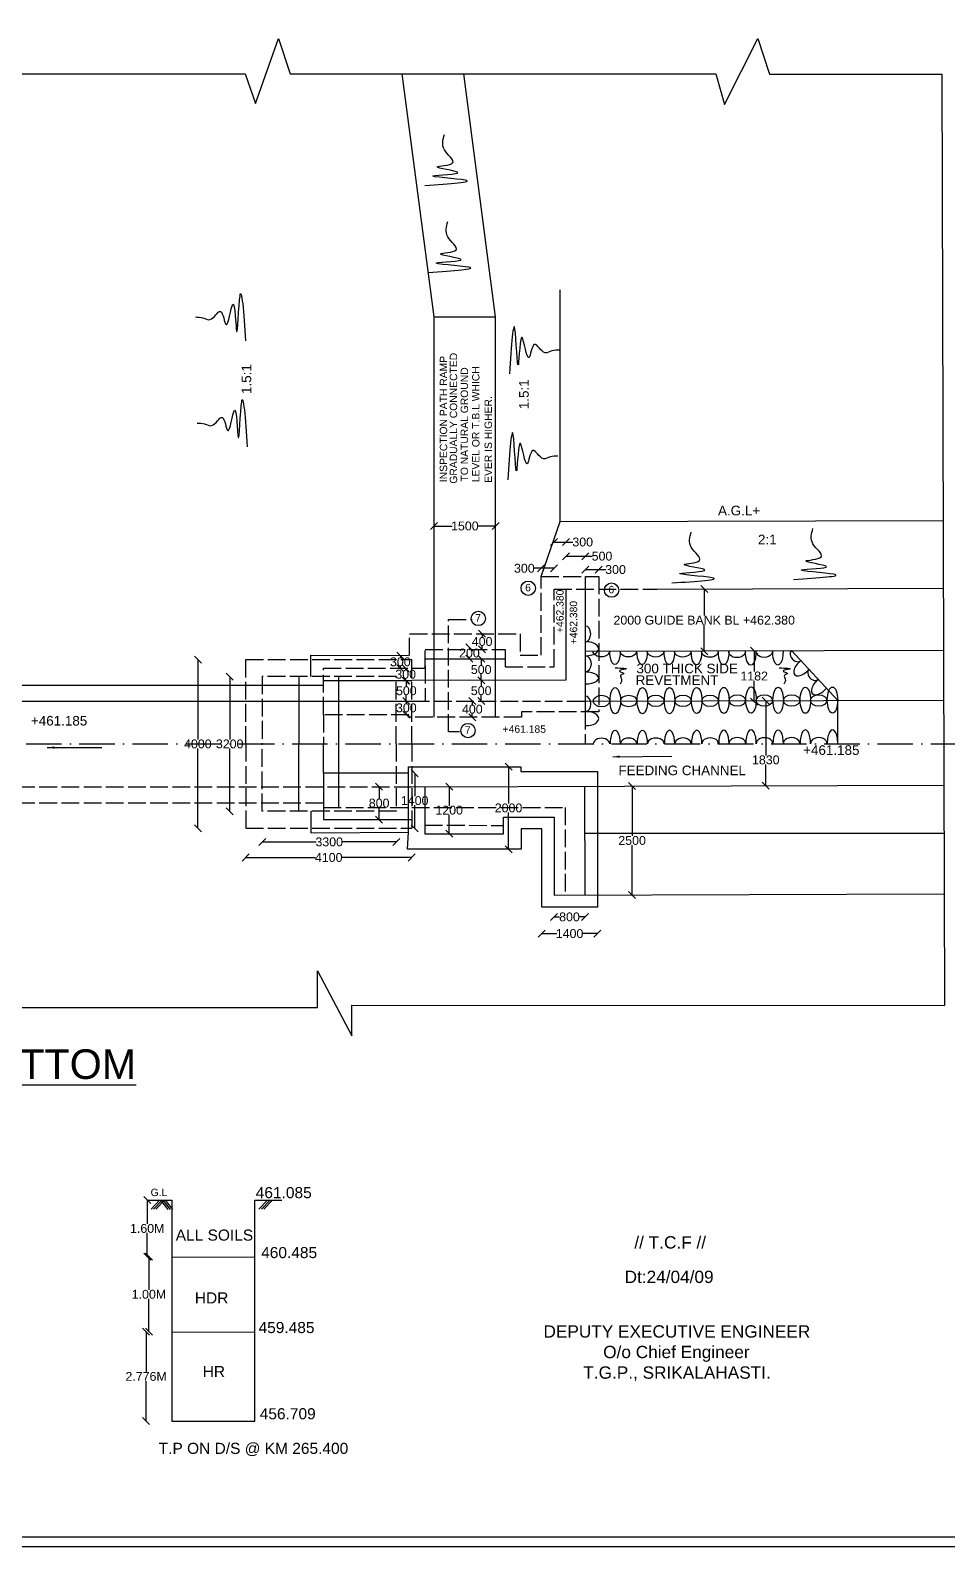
# Model space of a CAD drawing. Header units: millimetres. Extents: x 5124 to 6568637, y 2311 to 91879094.
# Drawn here: x 3442503 to 3454903, y 45928908 to 45949419 of the extents above; entities that cross this region are included whole.
import ezdxf

# ---------------------------------------------------------------- set-up
doc = ezdxf.new("R2010")
doc.units = ezdxf.units.MM
doc.header["$MEASUREMENT"] = 0
doc.linetypes.add('ACAD_ISO02W100', pattern=[15, 12, -3])
doc.linetypes.add('ACAD_ISO10W100', pattern=[18, 12, -3, 0, -3])
doc.layers.add('DRAWING', color=7, linetype='Continuous')
doc.layers.add('TEXT', color=7, linetype='Continuous')
doc.styles.get("Standard").update_dxf_attribs({"font": 'arial.ttf', "height": 120})
doc.dimstyles.get("Standard").update_dxf_attribs({"dimtxt": 200, "dimasz": 110, "dimexe": 0.18, "dimexo": 0.0625, "dimgap": 0.09, "dimtad": 0, "dimtih": 1, "dimtoh": 1, "dimdec": 0, "dimzin": 0, "dimdsep": 46, "dimtxsty": 'Standard', "dimblk": 'OBLIQUE', "dimcen": 0.09, "dimse1": 1, "dimse2": 1, "dimadec": 0, "dimazin": 0, "dimtfac": 1, "dimtdec": 0, "dimtofl": 0, "dimtmove": 0, "dimatfit": 3, "dimfxl": 1, "dimtolj": 1, "dimtzin": 0, "dimarcsym": 0})

# ---------------------------------------------------------------- blocks, each defined once
blk = doc.blocks.new('_Oblique')
at = {"color": 0, "linetype": 'ByBlock', "lineweight": -2}
blk.add_line((-0.5, -0.5), (0.5, 0.5), dxfattribs=at)
blk = doc.blocks.new('*D45')
at = {"layer": 'Defpoints', "color": 0}
for p in [(3444085, 45933595), (3444419, 45933595), (3444419, 45932829)]:
    blk.add_point(p, dxfattribs=at)
at = {"layer": 'TEXT', "color": 0, "lineweight": -2}
for p, q in [((3444085, 45933595), (3444085, 45933273)), ((3444085, 45932829), (3444085, 45933151))]:
    blk.add_line(p, q, dxfattribs=at)
at = {"layer": 'TEXT', "color": 0, "lineweight": -2, "xscale": 95, "yscale": 95, "zscale": 95}
for p, rotation in [((3444085, 45933595), 90), ((3444085, 45932829), 270)]:
    blk.add_blockref('_Oblique', p, dxfattribs=dict(at, rotation=rotation))
at = {"layer": 'TEXT', "color": 0, "insert": (3444085, 45933212), "char_height": 120, "attachment_point": 5}
blk.add_mtext('\\A1;1.60M', dxfattribs=at)
blk = doc.blocks.new('*D46')
at = {"layer": 'Defpoints', "color": 0}
for p in [(3444419, 45932829), (3444108, 45931814), (3444419, 45931814)]:
    blk.add_point(p, dxfattribs=at)
at = {"layer": 'TEXT', "color": 0, "lineweight": -2}
for p, q in [((3444108, 45932829), (3444108, 45932383)), ((3444108, 45931814), (3444108, 45932260))]:
    blk.add_line(p, q, dxfattribs=at)
at = {"layer": 'TEXT', "color": 0, "lineweight": -2, "xscale": 95, "yscale": 95, "zscale": 95}
for p, rotation in [((3444108, 45932829), 90), ((3444108, 45931814), 270)]:
    blk.add_blockref('_Oblique', p, dxfattribs=dict(at, rotation=rotation))
at = {"layer": 'TEXT', "color": 0, "insert": (3444108, 45932321), "char_height": 120, "attachment_point": 5}
blk.add_mtext('\\A1;1.00M', dxfattribs=at)
blk = doc.blocks.new('*D47')
at = {"layer": 'Defpoints', "color": 0}
for p in [(3444419, 45931814), (3444070, 45930606), (3444419, 45930606)]:
    blk.add_point(p, dxfattribs=at)
at = {"layer": 'TEXT', "color": 0, "lineweight": -2}
for p, q in [((3444070, 45931814), (3444070, 45931271)), ((3444070, 45930606), (3444070, 45931148))]:
    blk.add_line(p, q, dxfattribs=at)
at = {"layer": 'TEXT', "color": 0, "lineweight": -2, "xscale": 95, "yscale": 95, "zscale": 95}
for p, rotation in [((3444070, 45931814), 90), ((3444070, 45930606), 270)]:
    blk.add_blockref('_Oblique', p, dxfattribs=dict(at, rotation=rotation))
at = {"layer": 'TEXT', "color": 0, "insert": (3444070, 45931210), "char_height": 120, "attachment_point": 5}
blk.add_mtext('\\A1;2.776M', dxfattribs=at)
blk = doc.blocks.new('*D129')
at = {"layer": 'Defpoints', "color": 0}
for p in [(3445418, 45940906), (3444770, 45938626), (3445418, 45938626)]:
    blk.add_point(p, dxfattribs=at)
at = {"layer": 'TEXT', "color": 0, "lineweight": -2}
for p, q in [((3444770, 45940906), (3444770, 45939828)), ((3444770, 45938626), (3444770, 45939705))]:
    blk.add_line(p, q, dxfattribs=at)
at = {"layer": 'TEXT', "color": 0, "lineweight": -2, "xscale": 95, "yscale": 95, "zscale": 95}
for p, rotation in [((3444770, 45940906), 90), ((3444770, 45938626), 270)]:
    blk.add_blockref('_Oblique', p, dxfattribs=dict(at, rotation=rotation))
at = {"layer": 'TEXT', "color": 0, "insert": (3444770, 45939766), "char_height": 120, "attachment_point": 5}
blk.add_mtext('\\A1;4000', dxfattribs=at)
blk = doc.blocks.new('*D130')
at = {"layer": 'Defpoints', "color": 0}
for p in [(3445642, 45940678), (3445201, 45938856), (3445642, 45938856)]:
    blk.add_point(p, dxfattribs=at)
at = {"layer": 'TEXT', "color": 0, "lineweight": -2}
for p, q in [((3445201, 45940678), (3445201, 45939828)), ((3445201, 45938856), (3445201, 45939705))]:
    blk.add_line(p, q, dxfattribs=at)
at = {"layer": 'TEXT', "color": 0, "lineweight": -2, "xscale": 95, "yscale": 95, "zscale": 95}
for p, rotation in [((3445201, 45940678), 90), ((3445201, 45938856), 270)]:
    blk.add_blockref('_Oblique', p, dxfattribs=dict(at, rotation=rotation))
at = {"layer": 'TEXT', "color": 0, "insert": (3445201, 45939766), "char_height": 120, "attachment_point": 5}
blk.add_mtext('\\A1;3200', dxfattribs=at)
blk = doc.blocks.new('*D131')
at = {"layer": 'Defpoints', "color": 0}
for p in [(3445641.5, 45938855.5), (3447454.5, 45938855.5), (3447454.5, 45938440.5)]:
    blk.add_point(p, dxfattribs=at)
at = {"layer": 'TEXT', "color": 0, "lineweight": -2}
for p, q in [((3445641.5, 45938440.5), (3446368.97412, 45938440.5)), ((3447454.5, 45938440.5), (3446727.02588, 45938440.5))]:
    blk.add_line(p, q, dxfattribs=at)
at = {"layer": 'TEXT', "color": 0, "lineweight": -2, "xscale": 95, "yscale": 95, "zscale": 95, "rotation": 180}
blk.add_blockref('_Oblique', (3445641.5, 45938440.5), dxfattribs=at)
at = {"layer": 'TEXT', "color": 0, "lineweight": -2, "xscale": 95, "yscale": 95, "zscale": 95}
blk.add_blockref('_Oblique', (3447454.5, 45938440.5), dxfattribs=at)
at = {"layer": 'TEXT', "color": 0, "insert": (3446548, 45938440.5), "char_height": 120, "attachment_point": 5}
blk.add_mtext('\\A1;3300', dxfattribs=at)
blk = doc.blocks.new('*D132')
at = {"layer": 'Defpoints', "color": 0}
for p in [(3445418, 45938626), (3447665, 45938626), (3447665, 45938230)]:
    blk.add_point(p, dxfattribs=at)
at = {"layer": 'TEXT', "color": 0, "lineweight": -2}
for p, q in [((3445418, 45938230), (3446360, 45938230)), ((3447665, 45938230), (3446723, 45938230))]:
    blk.add_line(p, q, dxfattribs=at)
at = {"layer": 'TEXT', "color": 0, "lineweight": -2, "xscale": 95, "yscale": 95, "zscale": 95, "rotation": 180}
blk.add_blockref('_Oblique', (3445418, 45938230), dxfattribs=at)
at = {"layer": 'TEXT', "color": 0, "lineweight": -2, "xscale": 95, "yscale": 95, "zscale": 95}
blk.add_blockref('_Oblique', (3447665, 45938230), dxfattribs=at)
at = {"layer": 'TEXT', "color": 0, "insert": (3446541, 45938230), "char_height": 120, "attachment_point": 5}
blk.add_mtext('\\A1;4100', dxfattribs=at)
blk = doc.blocks.new('*D133')
at = {"layer": 'Defpoints', "color": 0}
for p in [(3448171, 45939189), (3448171, 45938551), (3448171, 45938551)]:
    blk.add_point(p, dxfattribs=at)
at = {"layer": 'TEXT', "color": 0, "lineweight": -2}
for p, q in [((3448171, 45939189), (3448171, 45938931)), ((3448171, 45938551), (3448171, 45938809))]:
    blk.add_line(p, q, dxfattribs=at)
at = {"layer": 'TEXT', "color": 0, "lineweight": -2, "xscale": 95, "yscale": 95, "zscale": 95}
for p, rotation in [((3448171, 45939189), 90), ((3448171, 45938551), 270)]:
    blk.add_blockref('_Oblique', p, dxfattribs=dict(at, rotation=rotation))
at = {"layer": 'TEXT', "color": 0, "insert": (3448171, 45938870), "char_height": 120, "attachment_point": 5}
blk.add_mtext('\\A1;1200', dxfattribs=at)
blk = doc.blocks.new('*D134')
at = {"layer": 'Defpoints', "color": 0}
for p in [(3448940, 45939458), (3448974, 45939458), (3448994, 45938342)]:
    blk.add_point(p, dxfattribs=at)
at = {"layer": 'TEXT', "color": 0, "lineweight": -2}
for p, q in [((3448974, 45939458), (3448974, 45938961)), ((3448974, 45938342), (3448974, 45938839))]:
    blk.add_line(p, q, dxfattribs=at)
at = {"layer": 'TEXT', "color": 0, "lineweight": -2, "xscale": 95, "yscale": 95, "zscale": 95}
for p, rotation in [((3448974, 45939458), 90), ((3448974, 45938342), 270)]:
    blk.add_blockref('_Oblique', p, dxfattribs=dict(at, rotation=rotation))
at = {"layer": 'TEXT', "color": 0, "insert": (3448974, 45938900), "char_height": 120, "attachment_point": 5}
blk.add_mtext('\\A1;2000', dxfattribs=at)
blk = doc.blocks.new('*D135')
at = {"layer": 'Defpoints', "color": 0}
for p in [(3447548, 45939371), (3447548, 45938626), (3447704, 45938626)]:
    blk.add_point(p, dxfattribs=at)
at = {"layer": 'TEXT', "color": 0, "lineweight": -2}
for p, q in [((3447704, 45939371), (3447704, 45939060)), ((3447704, 45938626), (3447704, 45938937))]:
    blk.add_line(p, q, dxfattribs=at)
at = {"layer": 'TEXT', "color": 0, "lineweight": -2, "xscale": 95, "yscale": 95, "zscale": 95}
for p, rotation in [((3447704, 45939371), 90), ((3447704, 45938626), 270)]:
    blk.add_blockref('_Oblique', p, dxfattribs=dict(at, rotation=rotation))
at = {"layer": 'TEXT', "color": 0, "insert": (3447704, 45938999), "char_height": 120, "attachment_point": 5}
blk.add_mtext('\\A1;1400', dxfattribs=at)
blk = doc.blocks.new('*D136')
at = {"layer": 'Defpoints', "color": 0}
for p in [(3447326, 45939188), (3447223, 45938742), (3447326, 45938742)]:
    blk.add_point(p, dxfattribs=at)
at = {"layer": 'TEXT', "color": 0, "lineweight": -2}
for p, q in [((3447223, 45939188), (3447223, 45939026)), ((3447223, 45938742), (3447223, 45938904))]:
    blk.add_line(p, q, dxfattribs=at)
at = {"layer": 'TEXT', "color": 0, "lineweight": -2, "xscale": 95, "yscale": 95, "zscale": 95}
for p, rotation in [((3447223, 45939188), 90), ((3447223, 45938742), 270)]:
    blk.add_blockref('_Oblique', p, dxfattribs=dict(at, rotation=rotation))
at = {"layer": 'TEXT', "color": 0, "insert": (3447223, 45938965), "char_height": 120, "attachment_point": 5}
blk.add_mtext('\\A1;800', dxfattribs=at)
blk = doc.blocks.new('*D137')
at = {"layer": 'Defpoints', "color": 0}
for p in [(3447510, 45940961), (3447510, 45940961), (3447510, 45940790)]:
    blk.add_point(p, dxfattribs=at)
at = {"layer": 'TEXT', "color": 0, "lineweight": -2}
for p, q in [((3447510, 45940961), (3447510, 45940937)), ((3447510, 45940790), (3447510, 45940815))]:
    blk.add_line(p, q, dxfattribs=at)
at = {"layer": 'TEXT', "color": 0, "lineweight": -2, "xscale": 95, "yscale": 95, "zscale": 95}
for p, rotation in [((3447510, 45940961), 90), ((3447510, 45940790), 270)]:
    blk.add_blockref('_Oblique', p, dxfattribs=dict(at, rotation=rotation))
at = {"layer": 'TEXT', "color": 0, "insert": (3447510, 45940876), "char_height": 120, "attachment_point": 5}
blk.add_mtext('\\A1;300', dxfattribs=at)
blk = doc.blocks.new('*D138')
at = {"layer": 'Defpoints', "color": 0}
for p in [(3447582, 45940790), (3447582, 45940624), (3447582, 45940624)]:
    blk.add_point(p, dxfattribs=at)
at = {"layer": 'TEXT', "color": 0, "lineweight": -2}
for p, q in [((3447582, 45940790), (3447582, 45940769)), ((3447582, 45940624), (3447582, 45940646))]:
    blk.add_line(p, q, dxfattribs=at)
at = {"layer": 'TEXT', "color": 0, "lineweight": -2, "xscale": 95, "yscale": 95, "zscale": 95}
for p, rotation in [((3447582, 45940790), 90), ((3447582, 45940624), 270)]:
    blk.add_blockref('_Oblique', p, dxfattribs=dict(at, rotation=rotation))
at = {"layer": 'TEXT', "color": 0, "insert": (3447582, 45940708), "char_height": 120, "attachment_point": 5}
blk.add_mtext('\\A1;300', dxfattribs=at)
blk = doc.blocks.new('*D139')
at = {"layer": 'Defpoints', "color": 0}
for p in [(3447582, 45940624), (3447582, 45940346), (3447591, 45940346)]:
    blk.add_point(p, dxfattribs=at)
at = {"layer": 'TEXT', "color": 0, "lineweight": -2}
for p, q in [((3447591, 45940624), (3447591, 45940546)), ((3447591, 45940346), (3447591, 45940424))]:
    blk.add_line(p, q, dxfattribs=at)
at = {"layer": 'TEXT', "color": 0, "lineweight": -2, "xscale": 95, "yscale": 95, "zscale": 95}
for p, rotation in [((3447591, 45940624), 90), ((3447591, 45940346), 270)]:
    blk.add_blockref('_Oblique', p, dxfattribs=dict(at, rotation=rotation))
at = {"layer": 'TEXT', "color": 0, "insert": (3447591, 45940485), "char_height": 120, "attachment_point": 5}
blk.add_mtext('\\A1;500', dxfattribs=at)
blk = doc.blocks.new('*D140')
at = {"layer": 'Defpoints', "color": 0}
for p in [(3447591, 45940346), (3447591, 45940162), (3447591, 45940162)]:
    blk.add_point(p, dxfattribs=at)
at = {"layer": 'TEXT', "color": 0, "lineweight": -2}
for p, q in [((3447591, 45940346), (3447591, 45940315)), ((3447591, 45940162), (3447591, 45940192))]:
    blk.add_line(p, q, dxfattribs=at)
at = {"layer": 'TEXT', "color": 0, "lineweight": -2, "xscale": 95, "yscale": 95, "zscale": 95}
for p, rotation in [((3447591, 45940346), 90), ((3447591, 45940162), 270)]:
    blk.add_blockref('_Oblique', p, dxfattribs=dict(at, rotation=rotation))
at = {"layer": 'TEXT', "color": 0, "insert": (3447591, 45940254), "char_height": 120, "attachment_point": 5}
blk.add_mtext('\\A1;300', dxfattribs=at)
blk = doc.blocks.new('*D141')
at = {"layer": 'Defpoints', "color": 0}
for p in [(3448502, 45940346), (3448484, 45940126), (3448502, 45940126)]:
    blk.add_point(p, dxfattribs=at)
at = {"layer": 'TEXT', "color": 0, "lineweight": -2}
for p, q in [((3448484, 45940346), (3448484, 45940297)), ((3448484, 45940126), (3448484, 45940175))]:
    blk.add_line(p, q, dxfattribs=at)
at = {"layer": 'TEXT', "color": 0, "lineweight": -2, "xscale": 95, "yscale": 95, "zscale": 95}
for p, rotation in [((3448484, 45940346), 90), ((3448484, 45940126), 270)]:
    blk.add_blockref('_Oblique', p, dxfattribs=dict(at, rotation=rotation))
at = {"layer": 'TEXT', "color": 0, "insert": (3448484, 45940236), "char_height": 120, "attachment_point": 5}
blk.add_mtext('\\A1;400', dxfattribs=at)
blk = doc.blocks.new('*D142')
at = {"layer": 'Defpoints', "color": 0}
for p in [(3448604, 45940627), (3448659, 45940627), (3448660, 45940346)]:
    blk.add_point(p, dxfattribs=at)
at = {"layer": 'TEXT', "color": 0, "lineweight": -2}
for p, q in [((3448604, 45940627), (3448604, 45940548)), ((3448604, 45940346), (3448604, 45940425))]:
    blk.add_line(p, q, dxfattribs=at)
at = {"layer": 'TEXT', "color": 0, "lineweight": -2, "xscale": 95, "yscale": 95, "zscale": 95}
for p, rotation in [((3448604, 45940627), 90), ((3448604, 45940346), 270)]:
    blk.add_blockref('_Oblique', p, dxfattribs=dict(at, rotation=rotation))
at = {"layer": 'TEXT', "color": 0, "insert": (3448604, 45940486), "char_height": 120, "attachment_point": 5}
blk.add_mtext('\\A1;500', dxfattribs=at)
blk = doc.blocks.new('*D143')
at = {"layer": 'Defpoints', "color": 0}
for p in [(3448604, 45940918), (3448604, 45940918), (3448604, 45940627)]:
    blk.add_point(p, dxfattribs=at)
at = {"layer": 'TEXT', "color": 0, "lineweight": -2}
for p, q in [((3448604, 45940918), (3448604, 45940834)), ((3448604, 45940627), (3448604, 45940711))]:
    blk.add_line(p, q, dxfattribs=at)
at = {"layer": 'TEXT', "color": 0, "lineweight": -2, "xscale": 95, "yscale": 95, "zscale": 95}
for p, rotation in [((3448604, 45940918), 90), ((3448604, 45940627), 270)]:
    blk.add_blockref('_Oblique', p, dxfattribs=dict(at, rotation=rotation))
at = {"layer": 'TEXT', "color": 0, "insert": (3448604, 45940772), "char_height": 120, "attachment_point": 5}
blk.add_mtext('\\A1;500', dxfattribs=at)
blk = doc.blocks.new('*D144')
at = {"layer": 'Defpoints', "color": 0}
for p in [(3448436, 45941073), (3448445, 45941073), (3448436, 45940918)]:
    blk.add_point(p, dxfattribs=at)
at = {"layer": 'TEXT', "color": 0, "lineweight": -2}
for p, q in [((3448445, 45941073), (3448445, 45941057)), ((3448445, 45940918), (3448445, 45940934))]:
    blk.add_line(p, q, dxfattribs=at)
at = {"layer": 'TEXT', "color": 0, "lineweight": -2, "xscale": 95, "yscale": 95, "zscale": 95}
for p, rotation in [((3448445, 45941073), 90), ((3448445, 45940918), 270)]:
    blk.add_blockref('_Oblique', p, dxfattribs=dict(at, rotation=rotation))
at = {"layer": 'TEXT', "color": 0, "insert": (3448445, 45940995), "char_height": 120, "attachment_point": 5}
blk.add_mtext('\\A1;200', dxfattribs=at)
blk = doc.blocks.new('*D145')
at = {"layer": 'Defpoints', "color": 0}
for p in [(3448617, 45941258), (3448617, 45941258), (3448617, 45941045)]:
    blk.add_point(p, dxfattribs=at)
at = {"layer": 'TEXT', "color": 0, "lineweight": -2}
for p, q in [((3448617, 45941258), (3448617, 45941213)), ((3448617, 45941045), (3448617, 45941090))]:
    blk.add_line(p, q, dxfattribs=at)
at = {"layer": 'TEXT', "color": 0, "lineweight": -2, "xscale": 95, "yscale": 95, "zscale": 95}
for p, rotation in [((3448617, 45941258), 90), ((3448617, 45941045), 270)]:
    blk.add_blockref('_Oblique', p, dxfattribs=dict(at, rotation=rotation))
at = {"layer": 'TEXT', "color": 0, "insert": (3448617, 45941151), "char_height": 120, "attachment_point": 5}
blk.add_mtext('\\A1;400', dxfattribs=at)
blk = doc.blocks.new('*D146')
at = {"layer": 'Defpoints', "color": 0}
for p in [(3447967, 45942714), (3448799, 45942714), (3448799, 45942714)]:
    blk.add_point(p, dxfattribs=at)
at = {"layer": 'TEXT', "color": 0, "lineweight": -2}
for p, q in [((3447967, 45942714), (3448210, 45942714)), ((3448799, 45942714), (3448557, 45942714))]:
    blk.add_line(p, q, dxfattribs=at)
at = {"layer": 'TEXT', "color": 0, "lineweight": -2, "xscale": 95, "yscale": 95, "zscale": 95, "rotation": 180}
blk.add_blockref('_Oblique', (3447967, 45942714), dxfattribs=at)
at = {"layer": 'TEXT', "color": 0, "lineweight": -2, "xscale": 95, "yscale": 95, "zscale": 95}
blk.add_blockref('_Oblique', (3448799, 45942714), dxfattribs=at)
at = {"layer": 'TEXT', "color": 0, "insert": (3448383, 45942714), "char_height": 120, "attachment_point": 5}
blk.add_mtext('\\A1;1500', dxfattribs=at)
blk = doc.blocks.new('*D147')
at = {"layer": 'Defpoints', "color": 0}
for p in [(3449750.5, 45942497), (3449589.5, 45941860.5), (3449750.5, 45941860.5)]:
    blk.add_point(p, dxfattribs=at)
at = {"layer": 'TEXT', "color": 0, "lineweight": -2}
for p, q in [((3449589.5, 45942497), (3449750.5, 45942497)), ((3449750.5, 45942497), (3449845.5, 45942497))]:
    blk.add_line(p, q, dxfattribs=at)
at = {"layer": 'TEXT', "color": 0, "lineweight": -2, "xscale": 95, "yscale": 95, "zscale": 95, "rotation": 180}
blk.add_blockref('_Oblique', (3449589.5, 45942497), dxfattribs=at)
at = {"layer": 'TEXT', "color": 0, "lineweight": -2, "xscale": 95, "yscale": 95, "zscale": 95}
blk.add_blockref('_Oblique', (3449750.5, 45942497), dxfattribs=at)
at = {"layer": 'TEXT', "color": 0, "insert": (3449977.909236, 45942497), "char_height": 120, "attachment_point": 5}
blk.add_mtext('\\A1;300', dxfattribs=at)
blk = doc.blocks.new('*D148')
at = {"layer": 'Defpoints', "color": 0}
for p in [(3450012, 45942306), (3449750, 45941860), (3450012, 45941860)]:
    blk.add_point(p, dxfattribs=at)
at = {"layer": 'TEXT', "color": 0, "lineweight": -2}
for p, q in [((3449750, 45942306), (3450012, 45942306)), ((3450012, 45942306), (3450107, 45942306))]:
    blk.add_line(p, q, dxfattribs=at)
at = {"layer": 'TEXT', "color": 0, "lineweight": -2, "xscale": 95, "yscale": 95, "zscale": 95, "rotation": 180}
blk.add_blockref('_Oblique', (3449750, 45942306), dxfattribs=at)
at = {"layer": 'TEXT', "color": 0, "lineweight": -2, "xscale": 95, "yscale": 95, "zscale": 95}
blk.add_blockref('_Oblique', (3450012, 45942306), dxfattribs=at)
at = {"layer": 'TEXT', "color": 0, "insert": (3450239, 45942306), "char_height": 120, "attachment_point": 5}
blk.add_mtext('\\A1;500', dxfattribs=at)
blk = doc.blocks.new('*D149')
at = {"layer": 'Defpoints', "color": 0}
for p in [(3450194.5, 45942124.5), (3450012, 45942030.5), (3450194.5, 45942030.5)]:
    blk.add_point(p, dxfattribs=at)
at = {"layer": 'TEXT', "color": 0, "lineweight": -2}
for p, q in [((3450012, 45942124.5), (3450194.5, 45942124.5)), ((3450194.5, 45942124.5), (3450289.5, 45942124.5))]:
    blk.add_line(p, q, dxfattribs=at)
at = {"layer": 'TEXT', "color": 0, "lineweight": -2, "xscale": 95, "yscale": 95, "zscale": 95, "rotation": 180}
blk.add_blockref('_Oblique', (3450012, 45942124.5), dxfattribs=at)
at = {"layer": 'TEXT', "color": 0, "lineweight": -2, "xscale": 95, "yscale": 95, "zscale": 95}
blk.add_blockref('_Oblique', (3450194.5, 45942124.5), dxfattribs=at)
at = {"layer": 'TEXT', "color": 0, "insert": (3450421.909236, 45942124.5), "char_height": 120, "attachment_point": 5}
blk.add_mtext('\\A1;300', dxfattribs=at)
blk = doc.blocks.new('*D150')
at = {"layer": 'Defpoints', "color": 0}
for p in [(3449415.5, 45942142), (3449415.5, 45941860.5), (3449589.5, 45941860.5)]:
    blk.add_point(p, dxfattribs=at)
at = {"layer": 'TEXT', "color": 0, "lineweight": -2}
for p, q in [((3449415.5, 45942142), (3449320.5, 45942142)), ((3449589.5, 45942142), (3449415.5, 45942142))]:
    blk.add_line(p, q, dxfattribs=at)
at = {"layer": 'TEXT', "color": 0, "lineweight": -2, "xscale": 95, "yscale": 95, "zscale": 95, "rotation": 180}
blk.add_blockref('_Oblique', (3449415.5, 45942142), dxfattribs=at)
at = {"layer": 'TEXT', "color": 0, "lineweight": -2, "xscale": 95, "yscale": 95, "zscale": 95}
blk.add_blockref('_Oblique', (3449589.5, 45942142), dxfattribs=at)
at = {"layer": 'TEXT', "color": 0, "insert": (3449188.090764, 45942142), "char_height": 120, "attachment_point": 5}
blk.add_mtext('\\A1;300', dxfattribs=at)
blk = doc.blocks.new('*D151')
at = {"layer": 'Defpoints', "color": 0}
for p in [(3450539, 45939196), (3450646, 45939196), (3450543, 45937724)]:
    blk.add_point(p, dxfattribs=at)
at = {"layer": 'TEXT', "color": 0, "lineweight": -2}
for p, q in [((3450646, 45939196), (3450646, 45938521)), ((3450646, 45937724), (3450646, 45938399))]:
    blk.add_line(p, q, dxfattribs=at)
at = {"layer": 'TEXT', "color": 0, "lineweight": -2, "xscale": 95, "yscale": 95, "zscale": 95}
for p, rotation in [((3450646, 45939196), 90), ((3450646, 45937724), 270)]:
    blk.add_blockref('_Oblique', p, dxfattribs=dict(at, rotation=rotation))
at = {"layer": 'TEXT', "color": 0, "insert": (3450646, 45938460), "char_height": 120, "attachment_point": 5}
blk.add_mtext('\\A1;2500', dxfattribs=at)
blk = doc.blocks.new('*D152')
at = {"layer": 'Defpoints', "color": 0}
for p in [(3449590, 45937722), (3450007, 45937723), (3450007, 45937426)]:
    blk.add_point(p, dxfattribs=at)
at = {"layer": 'TEXT', "color": 0, "lineweight": -2}
for p, q in [((3449590, 45937426), (3449666, 45937426)), ((3450007, 45937426), (3449931, 45937426))]:
    blk.add_line(p, q, dxfattribs=at)
at = {"layer": 'TEXT', "color": 0, "lineweight": -2, "xscale": 95, "yscale": 95, "zscale": 95, "rotation": 180}
blk.add_blockref('_Oblique', (3449590, 45937426), dxfattribs=at)
at = {"layer": 'TEXT', "color": 0, "lineweight": -2, "xscale": 95, "yscale": 95, "zscale": 95}
blk.add_blockref('_Oblique', (3450007, 45937426), dxfattribs=at)
at = {"layer": 'TEXT', "color": 0, "insert": (3449799, 45937426), "char_height": 120, "attachment_point": 5}
blk.add_mtext('\\A1;800', dxfattribs=at)
blk = doc.blocks.new('*D153')
at = {"layer": 'Defpoints', "color": 0}
for p in [(3449423, 45937559), (3450176, 45937559), (3450176, 45937200)]:
    blk.add_point(p, dxfattribs=at)
at = {"layer": 'TEXT', "color": 0, "lineweight": -2}
for p, q in [((3449423, 45937200), (3449626, 45937200)), ((3450176, 45937200), (3449973, 45937200))]:
    blk.add_line(p, q, dxfattribs=at)
at = {"layer": 'TEXT', "color": 0, "lineweight": -2, "xscale": 95, "yscale": 95, "zscale": 95, "rotation": 180}
blk.add_blockref('_Oblique', (3449423, 45937200), dxfattribs=at)
at = {"layer": 'TEXT', "color": 0, "lineweight": -2, "xscale": 95, "yscale": 95, "zscale": 95}
blk.add_blockref('_Oblique', (3450176, 45937200), dxfattribs=at)
at = {"layer": 'TEXT', "color": 0, "insert": (3449800, 45937200), "char_height": 120, "attachment_point": 5}
blk.add_mtext('\\A1;1400', dxfattribs=at)
blk = doc.blocks.new('*D154')
at = {"layer": 'Defpoints', "color": 0}
for p in [(3452437, 45940353), (3452440, 45939202), (3452455, 45939202)]:
    blk.add_point(p, dxfattribs=at)
at = {"layer": 'TEXT', "color": 0, "lineweight": -2}
for p, q in [((3452455, 45940353), (3452455, 45939611)), ((3452455, 45939202), (3452455, 45939488))]:
    blk.add_line(p, q, dxfattribs=at)
at = {"layer": 'TEXT', "color": 0, "lineweight": -2, "xscale": 95, "yscale": 95, "zscale": 95}
for p, rotation in [((3452455, 45940353), 90), ((3452455, 45939202), 270)]:
    blk.add_blockref('_Oblique', p, dxfattribs=dict(at, rotation=rotation))
at = {"layer": 'TEXT', "color": 0, "insert": (3452455, 45939550), "char_height": 120, "attachment_point": 5}
blk.add_mtext('\\A1;1830', dxfattribs=at)
blk = doc.blocks.new('*D155')
at = {"layer": 'Defpoints', "color": 0}
for p in [(3452298, 45941027), (3452325, 45941027), (3452327, 45940340)]:
    blk.add_point(p, dxfattribs=at)
at = {"layer": 'TEXT', "color": 0, "lineweight": -2}
for p, q in [((3452298, 45941027), (3452298, 45940745)), ((3452298, 45940340), (3452298, 45940622))]:
    blk.add_line(p, q, dxfattribs=at)
at = {"layer": 'TEXT', "color": 0, "lineweight": -2, "xscale": 95, "yscale": 95, "zscale": 95}
for p, rotation in [((3452298, 45941027), 90), ((3452298, 45940340), 270)]:
    blk.add_blockref('_Oblique', p, dxfattribs=dict(at, rotation=rotation))
at = {"layer": 'TEXT', "color": 0, "insert": (3452298, 45940684), "char_height": 120, "attachment_point": 5}
blk.add_mtext('\\A1;1182', dxfattribs=at)
blk = doc.blocks.new('*D156')
at = {"layer": 'Defpoints', "color": 0}
for p in [(3451328, 45941862), (3451622, 45941862), (3451331, 45941018)]:
    blk.add_point(p, dxfattribs=at)
at = {"layer": 'DRAWING', "color": 0, "lineweight": -2}
for p, q in [((3451622, 45941862), (3451622, 45941502)), ((3451622, 45941018), (3451622, 45941378))]:
    blk.add_line(p, q, dxfattribs=at)
at = {"layer": 'DRAWING', "color": 0, "lineweight": -2, "xscale": 95, "yscale": 95, "zscale": 95}
for p, rotation in [((3451622, 45941862), 90), ((3451622, 45941018), 270)]:
    blk.add_blockref('_Oblique', p, dxfattribs=dict(at, rotation=rotation))
at = {"layer": 'DRAWING', "color": 0, "insert": (3451622, 45941440), "char_height": 120, "attachment_point": 5}
blk.add_mtext('\\A1;2000 GUIDE BANK BL +462.380', dxfattribs=at)

msp = doc.modelspace()

# ---------------------------------------------------------------- linework, layer by layer
at = {"layer": 'DRAWING'}
for points in [[(3419340.5, 45961234), (3464821.5, 45961234), (3464821.5, 45928907.5), (3419340.5, 45928907.5)], [(3419468.6, 45961105.9), (3464693.4, 45961105.9), (3464693.4, 45929035.6), (3419468.6, 45929035.6)]]:
    msp.add_lwpolyline(points, close=True, dxfattribs=at)
for points in [[(3438125, 45948836.5), (3438768, 45948836.5), (3438890.5, 45948420), (3439210, 45949321.5), (3439414, 45948836.5), (3441754.5, 45948836.5), (3441877, 45948427), (3442201.5, 45949313.5), (3442349, 45948833), (3445411, 45948833), (3445550.5, 45948429.5), (3445861.5, 45949307.5), (3446018.5, 45948829), (3451777.5, 45948829), (3451895.5, 45948417.5), (3452347, 45949308.5), (3452506.5, 45948826.5), (3454837, 45948826.5), (3454874, 45936227.5)], [(3447967, 45940126.5), (3447967, 45945544), (3447535, 45948829)], [(3448799.5, 45940126.5), (3448799.5, 45945544), (3448367.5, 45948829)], [(3449415.5, 45942030.5), (3449671, 45942774), (3449671, 45945910.5)], [(3447967, 45945544), (3448799.5, 45945544)], [(3449671, 45942774), (3454854.7, 45942789.2)], [(3450012, 45942030.5), (3450012, 45940200)], [(3449750.5, 45941860.5), (3449750.5, 45940645.5), (3449750.5, 45940630.5), (3447665, 45940624.5)], [(3450985.5, 45941860.5), (3454857.4, 45941871.9)], [(3446300.5, 45940677.5), (3446300.5, 45940968), (3447618.5, 45940960.8)], [(3447847, 45940917.8), (3448928.5, 45940917.8)], [(3450012, 45941020.5), (3454859.9, 45941034.7)], [(3453430, 45939766.5), (3453428.3, 45940355.5), (3452801, 45941028.7)], [(3446137.5, 45940672), (3446137.5, 45939766.5)], [(3446672, 45940677.5), (3446672, 45938908.5)], [(3438125, 45940562.5), (3446474.5, 45940562.5)], [(3446470.5, 45940624.5), (3447665, 45940624.5)], [(3438125, 45940345.5), (3447665, 45940345.5)], [(3450008, 45940345.5), (3454861.9, 45940359.8)], [(3446137.5, 45938861), (3446137.5, 45939766.5)], [(3447614, 45939371), (3446470.5, 45939371), (3446470.5, 45939766.5)], [(3447618.5, 45938572.2), (3447618.5, 45939457.5), (3449142, 45939457.5), (3449142, 45939392.5), (3450176.5, 45939392.5), (3450176.5, 45937559), (3449423, 45937559), (3449423, 45938616.5), (3449145, 45938616.5), (3449145, 45938342.5), (3447607.5, 45938342.5), (3447618.5, 45938572.2)], [(3446470.5, 45939371), (3446470.5, 45938742.5), (3447665, 45938742.5)], [(3447665, 45939187.5), (3454865.2, 45939208.6)], [(3447841, 45939188), (3447841, 45938551), (3448905.5, 45938551), (3448905.5, 45938776.5), (3449590.5, 45938776.5), (3449590.5, 45937721.5), (3454869.6, 45937737)], [(3450002.6, 45939194.4), (3450006.9, 45937722.7)], [(3446300.5, 45938855.5), (3446300.5, 45938565), (3447618.5, 45938572.2)], [(3454867.2, 45938556), (3450004.5, 45938556)], [(3438125, 45936200), (3446389, 45936200), (3446389, 45936697), (3446854, 45935817), (3446854, 45936232.5), (3454874, 45936227.5)]]:
    msp.add_lwpolyline(points, dxfattribs=at)
at = {"layer": 'DRAWING', "linetype": 'ACAD_ISO02W100', "ltscale": 20}
for points in [[(3447635.7, 45940960.8), (3447635.7, 45941257.5), (3449132.5, 45941257.5), (3449132.5, 45940969), (3449415.5, 45940969), (3449415.5, 45942030.5), (3450194.5, 45942030.5), (3450194.5, 45940200), (3449150, 45940200), (3449150, 45940126.5), (3447627, 45940126.5), (3447626.5, 45940162)], [(3447665, 45940790.5), (3447847, 45940790.5), (3447847, 45941045), (3448928.5, 45941045), (3448928.5, 45940810), (3449589.5, 45940810), (3449589.5, 45941860.5), (3450985.5, 45941860.5)], [(3448310, 45939928), (3448161, 45939928), (3448161, 45941451.5), (3448482.5, 45941451.5)], [(3445417.5, 45939766.5), (3445417.5, 45940906.5), (3447665, 45940906.5)], [(3447665, 45939766.5), (3447665, 45940906.5)], [(3447454.5, 45939766.5), (3447454.5, 45940677.5), (3445641.5, 45940677.5), (3445641.5, 45939766.5)], [(3446470.5, 45940162), (3446470.5, 45940790.5), (3447665, 45940790.5)], [(3447847, 45940822), (3447847, 45940345.5)], [(3447665, 45940345.5), (3450008, 45940345.5)], [(3447626.5, 45940162), (3446470.5, 45940162), (3446470.5, 45939766.5)], [(3450012, 45940200), (3450012, 45939766.5)], [(3445417.5, 45939766.5), (3445417.5, 45938626.5), (3447665, 45938626.5)], [(3447454.5, 45939766.5), (3447454.5, 45938855.5), (3445641.5, 45938855.5), (3445641.5, 45939766.5)], [(3447665, 45939766.5), (3447665, 45938626.5)], [(3438125, 45939187.5), (3447665, 45939187.5)], [(3438125, 45938970.5), (3446474.5, 45938970.5)], [(3446470.5, 45938908.5), (3447665, 45938908.5)], [(3447665, 45938908.5), (3449741.5, 45938908.5), (3449741.5, 45937728)], [(3447841, 45938667.5), (3448905.5, 45938663.8)]]:
    msp.add_lwpolyline(points, dxfattribs=at)
at = {"layer": 'DRAWING', "linetype": 'ACAD_ISO10W100', "ltscale": 40}
msp.add_lwpolyline([(3438125, 45939766.5), (3455168.5, 45939766.5)], dxfattribs=at)
at = {"layer": 'DRAWING'}
for centre, major_axis, ratio, start_param, end_param in [((3450012, 45941254.5), (0, 107), 0.6962617, 3.1415927, 6.2831853), ((3450024.8, 45941053.5), (169.8, 0), 0.5522828, 4.6372077, 7.9291629), ((3450012, 45940850), (0, 110), 0.7591071, 3.1415927, 6.2831853), ((3452864.2, 45940960.8), (-63.2, 67.9), 0.7257613, 0, 3.1415927), ((3452961.5, 45940812.8), (-113, -111.8), 0.5205727, 4.5082576, 8.0271782), ((3450024.8, 45940658), (169.8, 0), 0.4639175, 4.6372077, 7.9291629), ((3453101.5, 45940706.2), (-63.2, 67.9), 0.7257613, 0, 3.1415927), ((3453198.8, 45940558.1), (-113, -111.8), 0.5205727, 4.5082576, 8.0271782), ((3450012, 45940307.2), (0, 107.2), 0.7202797, 3.1415927, 6.2831853), ((3450026.5, 45940109.5), (168.5, 0), 0.5667656, 4.626229, 7.9401416), ((3450232, 45939766.8), (-111, -0.3), 0.6984495, 3.1331834, 6.2831853), ((3450418, 45939771.2), (0, 177), 0.3983051, 4.6860117, 7.8803589), ((3450599.5, 45939767.9), (-111, -0.3), 0.6984495, 3.1192613, 6.2971074), ((3450785.5, 45939772.2), (0, 177), 0.3983051, 4.6799113, 7.8864593), ((3450967, 45939769), (-111, -0.3), 0.6984495, 3.1053356, 6.3110331), ((3451153, 45939773.3), (0, 177), 0.3983051, 4.6738097, 7.8925609), ((3451334.5, 45939770.1), (-111, -0.3), 0.6984495, 3.0914038, 6.3249649), ((3451520.5, 45939774.4), (0, 177), 0.3983051, 4.6677067, 7.8986639), ((3451702, 45939771.1), (-111, -0.3), 0.6984495, 3.077463, 6.3389057), ((3451888.1, 45939775.5), (0, 177), 0.3983051, 4.661602, 7.9047686), ((3452069.6, 45939775.8), (-111, -0.3), 0.6984495, 3.0169957, 6.3993729), ((3452255.6, 45939780.2), (0, 177), 0.3983051, 4.6351729, 7.9311977), ((3452437, 45939773.3), (-111, -0.3), 0.6984495, 3.0495447, 6.366824), ((3452623.1, 45939777.6), (0, 177), 0.3983051, 4.6493872, 7.9169834), ((3452804.6, 45939774.4), (-111, -0.3), 0.6984495, 3.0355606, 6.3808081), ((3452990.6, 45939778.7), (0, 177), 0.3983051, 4.6432761, 7.9230945), ((3453172.1, 45939775.5), (-111, -0.3), 0.6984495, 3.0215565, 6.3948122), ((3453358.1, 45939779.8), (0, 177), 0.3983051, 4.6371624, 7.9292082)]:
    msp.add_ellipse(centre, major_axis=major_axis, ratio=ratio, start_param=start_param, end_param=end_param, dxfattribs=at)
at = {"layer": 'DRAWING', "extrusion": (0, 0, -1)}
for centre, major_axis, ratio, start_param, end_param in [((3450228, 45941021.1), (-111, 0.3), 0.6984495, 3.1331834, 6.2831853), ((3450414, 45941016.8), (0, -177), 0.3983051, 4.6860117, 7.8803589), ((3450595.5, 45941020.1), (-111, 0.3), 0.6984495, 3.1192613, 6.2971074), ((3450781.5, 45941015.7), (0, -177), 0.3983051, 4.6799113, 7.8864593), ((3450963, 45941019), (-111, 0.3), 0.6984495, 3.1053356, 6.3110331), ((3451149.1, 45941014.6), (0, -177), 0.3983051, 4.6738097, 7.8925609), ((3451330.5, 45941017.9), (-111, 0.3), 0.6984495, 3.0914038, 6.3249649), ((3451516.6, 45941013.6), (0, -177), 0.3983051, 4.6677067, 7.8986639), ((3451698.1, 45941016.8), (-111, 0.3), 0.6984495, 3.077463, 6.3389057), ((3451884.1, 45941012.5), (0, -177), 0.3983051, 4.661602, 7.9047686), ((3452065.6, 45941012.1), (-111, 0.3), 0.6984495, 3.0169957, 6.3993729), ((3452251.6, 45941007.8), (0, -177), 0.3983051, 4.6351729, 7.9311977), ((3452433.1, 45941014.7), (-111, 0.3), 0.6984495, 3.0495447, 6.366824), ((3452619.1, 45941010.3), (0, -177), 0.3983051, 4.6493872, 7.9169834)]:
    msp.add_ellipse(centre, major_axis=major_axis, ratio=ratio, start_param=start_param, end_param=end_param, dxfattribs=at)
at = {"layer": 'DRAWING'}
for centre, major_axis, ratio in [((3450418, 45940350.5), (0, 177), 0.3983051), ((3450785.5, 45940351.6), (0, 177), 0.3983051), ((3451153, 45940352.7), (0, 177), 0.3983051), ((3451520.5, 45940353.7), (0, 177), 0.3983051), ((3451888.1, 45940354.8), (0, 177), 0.3983051), ((3452255.6, 45940359.5), (0, 177), 0.3983051), ((3452623.1, 45940357), (0, 177), 0.3983051), ((3452990.6, 45940358.1), (0, 177), 0.3983051), ((3453358.1, 45940359.1), (0, 177), 0.3983051), ((3450232, 45940346.2), (-111, -0.3), 0.6984495), ((3450599.5, 45940347.2), (-111, -0.3), 0.6984495), ((3450967, 45940348.3), (-111, -0.3), 0.6984495), ((3451334.5, 45940349.4), (-111, -0.3), 0.6984495), ((3451702, 45940350.5), (-111, -0.3), 0.6984495), ((3452069.6, 45940355.1), (-111, -0.3), 0.6984495), ((3452437, 45940352.6), (-111, -0.3), 0.6984495), ((3452804.6, 45940353.7), (-111, -0.3), 0.6984495), ((3453172.1, 45940354.8), (-111, -0.3), 0.6984495)]:
    msp.add_ellipse(centre, major_axis=major_axis, ratio=ratio, dxfattribs=at)
for points in [[(3447842, 45947322), (3448390, 45947391.5), (3447952.5, 45947451.5), (3448289, 45947497), (3448009.5, 45947571.5), (3448218, 45947626.5), (3448106, 45947803.5), (3448106, 45948010)], [(3447888, 45946144.8), (3448436, 45946214.3), (3447998.5, 45946274.3), (3448335, 45946319.8), (3448055.5, 45946394.3), (3448264, 45946449.3), (3448152, 45946626.3), (3448152, 45946832.8)], [(3444739.5, 45945541.5), (3444839.5, 45945529.5), (3444932.5, 45945506), (3445075.5, 45945616), (3445151.5, 45945438.5), (3445243, 45945713), (3445294.5, 45945347.5), (3445340.5, 45945827.5), (3445416, 45945221)], [(3449662, 45945094.5), (3449562, 45945082.5), (3449469, 45945059), (3449326, 45945169), (3449250, 45944991.5), (3449158.5, 45945266), (3449107, 45944900.5), (3449061, 45945380.5), (3448985.5, 45944774)], [(3444762, 45944107.5), (3444862, 45944095.5), (3444955, 45944072), (3445098, 45944182), (3445174, 45944004.5), (3445265.5, 45944279), (3445317, 45943913.5), (3445363, 45944393.5), (3445438.5, 45943787)], [(3449639.5, 45943660.5), (3449539.5, 45943648.5), (3449446.5, 45943625), (3449303.5, 45943735), (3449227.5, 45943557.5), (3449136, 45943832), (3449084.5, 45943466.5), (3449038.5, 45943946.5), (3448963, 45943340)], [(3451183, 45941944.5), (3451731, 45942014), (3451293.5, 45942074), (3451630, 45942119.5), (3451350.5, 45942194), (3451559, 45942249), (3451447, 45942426), (3451447, 45942632.5)], [(3452829.5, 45941991.5), (3453377.5, 45942061), (3452940, 45942121), (3453276.5, 45942166.5), (3452997, 45942241), (3453205.5, 45942296), (3453093.5, 45942473), (3453093.5, 45942679.5)]]:
    msp.add_spline(points, degree=3, dxfattribs=at)
at = {"layer": 'TEXT'}
for points in [[(3444085.5, 45933595), (3444419, 45933595), (3444419, 45930606), (3445540.5, 45930606), (3445540.5, 45933595), (3445908, 45933595)], [(3444252.2, 45933595), (3444136.5, 45933474)], [(3444287, 45933595), (3444171.2, 45933474)], [(3444318, 45933595), (3444202.2, 45933474)], [(3444266.5, 45933595), (3444363, 45933467)], [(3444297, 45933595), (3444393.5, 45933467)], [(3444329, 45933595), (3444425.5, 45933467)], [(3445712.7, 45933595), (3445597, 45933474)], [(3445747.5, 45933595), (3445631.7, 45933474)], [(3445778.5, 45933595), (3445662.7, 45933474)], [(3444419, 45932829), (3445540.5, 45932825)], [(3444419, 45931813.5), (3445540.5, 45931809.5)]]:
    msp.add_lwpolyline(points, dxfattribs=at)
for centre in [(3449241, 45941873), (3450368.5, 45941846.5), (3448565.5, 45941463.5), (3448426, 45939947)]:
    msp.add_circle(centre, 97, dxfattribs=at)
for points in [[(3450418.1, 45940796.2), (3450559.1, 45940779.7), (3450474.6, 45940751.7), (3450535.1, 45940715.2), (3450496.6, 45940701.2), (3450496.6, 45940656.7), (3450502.6, 45940642.7), (3450484.6, 45940574.2)], [(3452634.1, 45940796.2), (3452775.1, 45940779.7), (3452690.6, 45940751.7), (3452751.1, 45940715.2), (3452712.6, 45940701.2), (3452712.6, 45940656.7), (3452718.6, 45940642.7), (3452700.6, 45940574.2)]]:
    msp.add_spline(points, degree=3, dxfattribs=at)

# ---------------------------------------------------------------- texts
at = {"layer": 'DRAWING'}
for s, height, p in [('INSPECTION PATH RAMP', 100, (3448143.7, 45943307.6)), ('GRADUALLY CONNECTED', 100, (3448278.6, 45943286.8)), ('1.5:1', 130, (3445492.1, 45944499.8)), ('TO NATURAL GROUND', 100, (3448426.6, 45943316.5)), ('LEVEL OR T.B.L WHICH', 100, (3448581, 45943307)), ('1.5:1', 130, (3449247.6, 45944294.3)), ('EVER IS HIGHER.', 100, (3448749.8, 45943298)), (' +462.380', 100, (3449719.1, 45941228.3)), (' +462.380', 100, (3449903.1, 45941075.8))]:
    msp.add_text(s, height=height, rotation=90, dxfattribs=at).set_placement(p)
for s, height, p in [('A.G.L+', 130, (3451808.8, 45942858.1)), ('2:1', 130, (3452349.5, 45942467.2)), ('6', 100, (3449199.1, 45941831.2)), ('6', 100, (3450326.6, 45941804.7)), ('7', 100, (3448523.6, 45941421.7)), ('REVETMENT', 130, (3450693.9, 45940564.2)), ('300 THICK SIDE', 130, (3450705, 45940721.5)), ('  +461.185', 130, (3442410.3, 45940015.1)), ('7', 100, (3448384.1, 45939905.2)), (' +461.185', 100, (3448855.4, 45939917.2)), (' +461.185', 130, (3452910.4, 45939618.2)), ('FEEDING CHANNEL', 130, (3450461, 45939343.5))]:
    msp.add_text(s, height=height, dxfattribs=at).set_placement(p)
at = {"layer": 'TEXT'}
for s, height, p in [('%%UHALF PLAN AT TOP AND HALF PLAN AT BOTTOM', 400, (3430772.3, 45935234.8)), ('G.L', 100, (3444130.8, 45933649.7)), ('461.085', 150, (3445553.5, 45933621.6)), ('ALL SOILS', 150, (3444470.5, 45933047.6)), ('// T.C.F //', 166.736, (3450676.8, 45932940.7)), ('460.485', 150, (3445626.6, 45932810.9)), ('Dt:24/04/09', 166.736, (3450544.8, 45932474.1)), ('HDR', 150, (3444729.6, 45932197.6)), ('459.485', 150, (3445591.1, 45931796.9)), ('HR', 150, (3444835.8, 45931201.9)), ('456.709', 150, (3445607.6, 45930630.9)), ('T.P ON D/S @ KM 265.400', 150, (3444240.2, 45930162.5))]:
    msp.add_text(s, height=height, dxfattribs=at).set_placement(p)
at = {"layer": 'TEXT', "insert": (3448383.5, 45931902.3), "char_height": 166.736, "width": 5716.547, "attachment_point": 1}
msp.add_mtext('\\pi1063.2;DEPUTY EXECUTIVE ENGINEER\\P\\pi1871.8;O/o Chief Engineer\\P\\pi1602.6;T.G.P., SRIKALAHASTI. ', dxfattribs=at)

# ---------------------------------------------------------------- dimensions: what is measured, and where the dimension line sits
at = {"layer": 'DRAWING'}
dim = msp.add_linear_dim(base=(3451621.5, 45941861.5), p1=(3451330.5, 45941017.9), p2=(3451328.1, 45941861.5), angle=90, text='2000 GUIDE BANK BL +462.380', dimstyle='Standard', override={"dimasz": 95, "dimarcsym": 1}, dxfattribs=at)
dim.commit()
dim.dimension.update_dxf_attribs({"geometry": '*D156', "text_midpoint": (3451621.5, 45941439.7)})
at = {"layer": 'TEXT'}
for base, p1, p2, text, picture, middle in [((3448799.5, 45942713.5), (3447967, 45942713.5), (3448799.5, 45942713.5), '1500', '*D146', (3448383.2, 45942713.5)), ((3449750.5, 45942497), (3449589.5, 45941860.5), (3449750.5, 45941860.5), '300', '*D147', (3449977.9, 45942497)), ((3450012, 45942305.5), (3449750.5, 45941860.5), (3450012, 45941860.5), '500', '*D148', (3450239.5, 45942305.5)), ((3449415.5, 45942142), (3449589.5, 45941860.5), (3449415.5, 45941860.5), '300', '*D150', (3449188.1, 45942142)), ((3450194.5, 45942124.5), (3450012, 45942030.5), (3450194.5, 45942030.5), '300', '*D149', (3450421.9, 45942124.5)), ((3447454.5, 45938440.5), (3445641.5, 45938855.5), (3447454.5, 45938855.5), '3300', '*D131', (3446548, 45938440.5)), ((3447665, 45938229.5), (3445417.5, 45938626.5), (3447665, 45938626.5), '4100', '*D132', (3446541.2, 45938229.5)), ((3450006.9, 45937425.5), (3449590.5, 45937721.5), (3450006.9, 45937722.7), '800', '*D152', (3449798.7, 45937425.5)), ((3450176.5, 45937199.5), (3449423, 45937559), (3450176.5, 45937559), '1400', '*D153', (3449799.8, 45937199.5))]:
    dim = msp.add_linear_dim(base=base, p1=p1, p2=p2, text=text, dimstyle='Standard', override={"dimasz": 95, "dimarcsym": 1}, dxfattribs=at)
    dim.commit()
    dim.dimension.update_dxf_attribs({"geometry": picture, "text_midpoint": middle})
for base, p1, p2, text, picture, middle in [((3448617, 45941257.5), (3448617, 45941045), (3448617, 45941257.5), '400', '*D145', (3448617, 45941151.2)), ((3448445.5, 45941073), (3448435.5, 45940917.8), (3448435.5, 45941073), '200', '*D144', (3448445.5, 45940995.4)), ((3452297.5, 45941027.3), (3452327.4, 45940340.4), (3452325.4, 45941027.3), '1182', '*D155', (3452297.5, 45940683.8)), ((3444770.5, 45938626.5), (3445417.5, 45940906.5), (3445417.5, 45938626.5), '4000', '*D129', (3444770.5, 45939766.5)), ((3447510.4, 45940961.4), (3447509.5, 45940790.5), (3447510.4, 45940961.4), '300', '*D137', (3447510.4, 45940876)), ((3448603.7, 45940917.8), (3448603.7, 45940627.2), (3448603.7, 45940917.8), '500', '*D143', (3448603.7, 45940772.5)), ((3445201.5, 45938855.5), (3445641.5, 45940677.5), (3445641.5, 45938855.5), '3200', '*D130', (3445201.5, 45939766.5)), ((3447582.5, 45940624.5), (3447582.5, 45940790.5), (3447582.5, 45940624.5), '300', '*D138', (3447582.5, 45940707.5)), ((3447591, 45940345.5), (3447582.5, 45940624.5), (3447582.5, 45940345.5), '500', '*D139', (3447591, 45940485)), ((3448604.5, 45940627.4), (3448660, 45940345.5), (3448659.2, 45940627.4), '500', '*D142', (3448604.5, 45940486.4)), ((3447591, 45940162), (3447591, 45940345.5), (3447591, 45940162), '300', '*D140', (3447591, 45940253.8)), ((3448484.5, 45940126.5), (3448502, 45940345.5), (3448502, 45940126.5), '400', '*D141', (3448484.5, 45940236)), ((3448974, 45939457.5), (3448994.5, 45938342.5), (3448940.5, 45939457.5), '2000', '*D134', (3448974, 45938900)), ((3447223, 45938742.5), (3447326, 45939187.5), (3447326, 45938742.5), '800', '*D136', (3447223, 45938965)), ((3447704, 45938626.5), (3447547.5, 45939371), (3447547.5, 45938626.5), '1400', '*D135', (3447704, 45938998.8)), ((3448171.5, 45938551), (3448171.5, 45939189), (3448171.5, 45938551), '1200', '*D133', (3448171.5, 45938870)), ((3450646.5, 45939195.9), (3450543, 45937724.3), (3450538.6, 45939195.9), '2500', '*D151', (3450646.5, 45938460.1)), ((3444085.5, 45933595), (3444419, 45932829), (3444419, 45933595), '1.60M', '*D45', (3444085.5, 45933212)), ((3444108.5, 45931813.5), (3444419, 45932829), (3444419, 45931813.5), '1.00M', '*D46', (3444108.5, 45932321.3)), ((3444070, 45930606), (3444419, 45931813.5), (3444419, 45930606), '2.776M', '*D47', (3444070, 45931209.8))]:
    dim = msp.add_linear_dim(base=base, p1=p1, p2=p2, angle=90, text=text, dimstyle='Standard', override={"dimasz": 95, "dimarcsym": 1}, dxfattribs=at)
    dim.commit()
    dim.dimension.update_dxf_attribs({"geometry": picture, "text_midpoint": middle})
dim = msp.add_linear_dim(base=(3452455, 45939201.5), p1=(3452437, 45940352.6), p2=(3452440.4, 45939201.5), angle=90, text='1830', dimstyle='Standard', override={"dimasz": 95, "dimarcsym": 1}, dxfattribs=at)
dim.commit()
dim.dimension.update_dxf_attribs({"geometry": '*D154', "text_midpoint": (3452455, 45939549.5), "dimtype": 160})

# ---------------------------------------------------------------- leaders
for points in [[(3442733, 45939717.5), (3443471.5, 45939717.5)], [(3450385, 45939593), (3451184.5, 45939601)]]:
    msp.add_leader(points, dimstyle='Standard', override={"dimasz": 95, "dimgap": 0.09, "dimtad": 0, "dimarcsym": 1}, dxfattribs=at)

doc.saveas('drawing.dxf')
